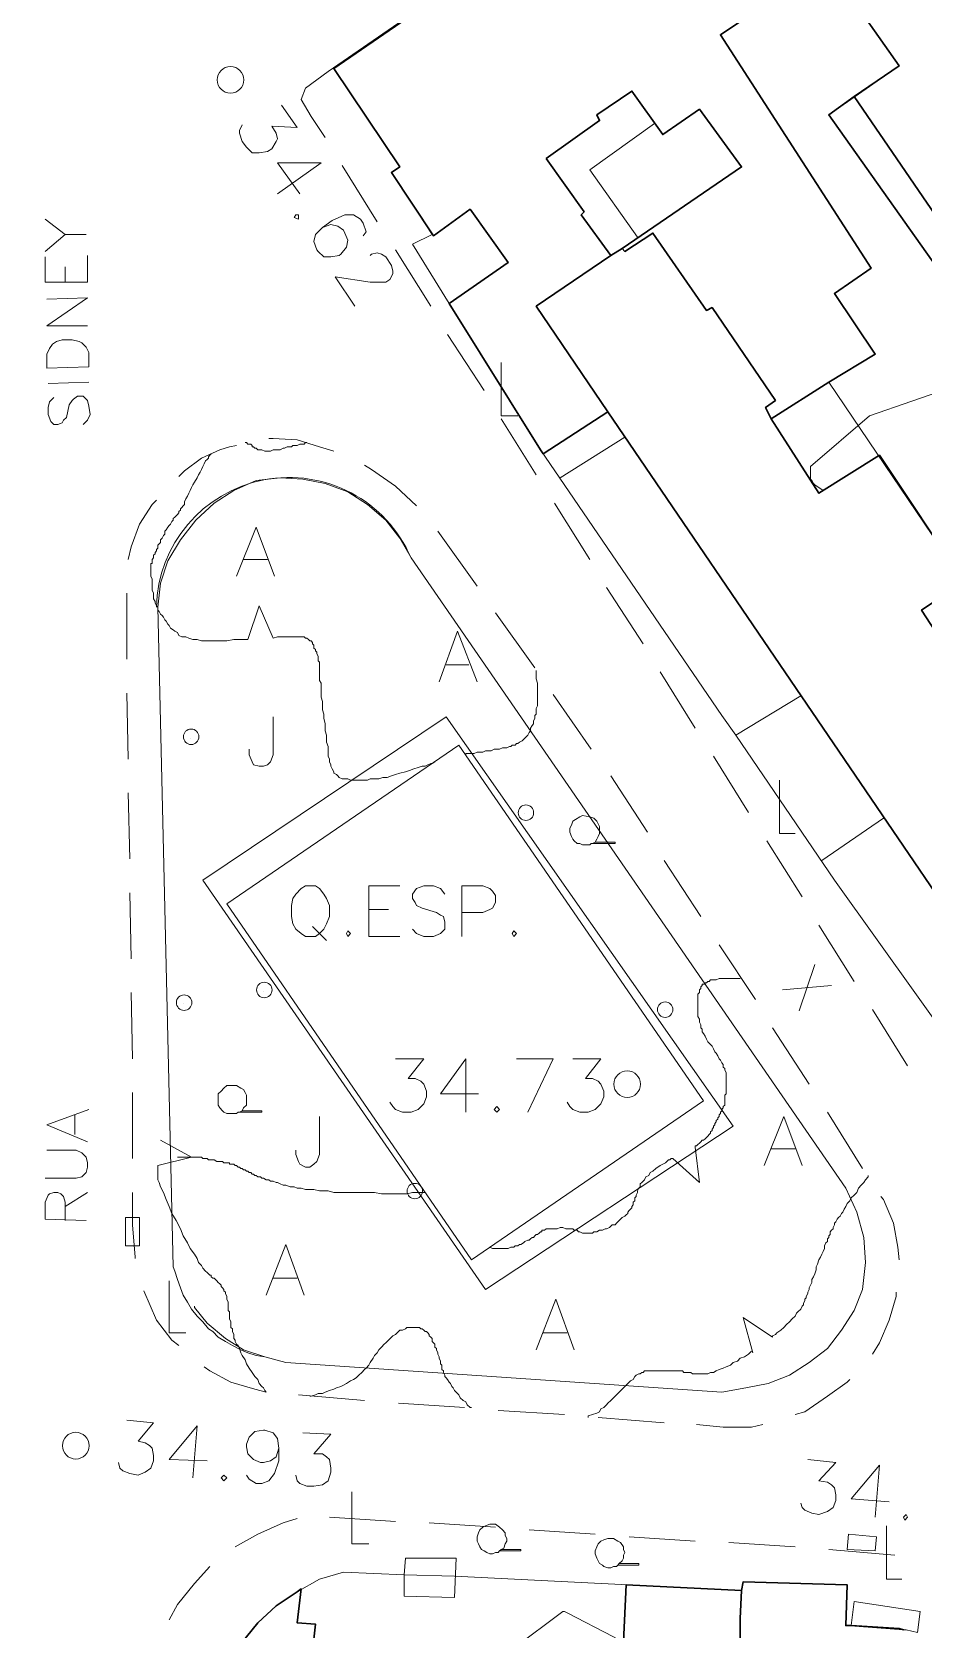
# Model space of a CAD drawing. Extents: x -2391 to 32076, y -11492 to 5852.
# Drawn here: x 4624 to 4677.6, y -976.7 to -880.6 of the extents above; entities that cross this region are included whole.
import ezdxf

# ---------------------------------------------------------------- set-up
doc = ezdxf.new("R2010")
doc.units = 0
doc.header["$LTSCALE"] = 7
for name, color, linetype in [('ALVE-CT', 3, 'CONTINUOUS'), ('PDF_A101 - EDIFICACAO', 7, 'CONTINUOUS'), ('PDF_A103 - PROJECAO_1', 7, 'CONTINUOUS'), ('PDF_A104 - PROJECAO_2', 7, 'CONTINUOUS'), ('PDF_A119 - TELHEIRO', 7, 'CONTINUOUS'), ('PDF_A120 - MARQUISE', 7, 'CONTINUOUS'), ('PDF_A124 - MURO', 7, 'CONTINUOUS'), ('PDF_A133 - CANTEIRO_JARDIM_ESTUFA', 7, 'CONTINUOUS'), ('PDF_A134 - QUADRA_ESPORTES', 7, 'CONTINUOUS'), ('PDF_C301 - MEIO_FIO_2D', 7, 'CONTINUOUS'), ('PDF_C305 - VIA_SEM_MEIO_FIO_2D', 7, 'CONTINUOUS'), ('PDF_C307 - TXT_NOME_LOGRADOURO', 7, 'CONTINUOUS'), ('PDF_C317 - BOCA_LOBO', 7, 'CONTINUOUS'), ('PDF_F601 - LIMITE_VEGETACAO', 7, 'CONTINUOUS'), ('PDF_F602 - ARVORE_ISOLADA', 7, 'CONTINUOUS'), ('PDF_F604 - TXT_AGRUPAMENTO_ARVORE', 7, 'CONTINUOUS'), ('PDF_I902 - LUMINARIA', 7, 'CONTINUOUS'), ('PDF_I903 - POSTE', 7, 'CONTINUOUS'), ('PDF_N1401 - CURVA_MESTRA', 7, 'CONTINUOUS'), ('PDF_N1403 - COTA_DE_APARELHO', 7, 'CONTINUOUS')]:
    doc.layers.add(name, color=color, linetype=linetype)

msp = doc.modelspace()

# ---------------------------------------------------------------- linework, layer by layer
at = {"layer": 'ALVE-CT'}
msp.add_circle((4550.796, -1271.53), 500, dxfattribs=at)
at = {"layer": 'PDF_A101 - EDIFICACAO', "lineweight": 30}
for points in [[(4696.502, -959.036), (4658.657, -903.412), (4654.763, -905.952), (4654.593, -905.698), (4649.09, -896.893), (4652.646, -894.438), (4650.36, -891.221), (4648.159, -892.829), (4645.619, -889.019), (4646.127, -888.681), (4642.148, -882.754), (4653.239, -875.134)], [(4683.04, -901.211), (4671.949, -885.548), (4673.473, -884.447), (4676.183, -882.585), (4673.219, -878.352)], [(4666.954, -879.706), (4665.43, -880.722), (4674.489, -894.776), (4672.288, -896.3), (4674.743, -899.941), (4671.949, -901.634), (4668.478, -903.835), (4671.357, -908.323), (4674.997, -906.037), (4680.077, -913.656)], [(4666.616, -977.662), (4666.616, -976.054), (4666.7, -974.36), (4666.785, -973.852), (4673.05, -974.022), (4672.965, -976.477), (4673.304, -976.477), (4676.183, -976.646), (4676.437, -976.731)], [(4636.56, -977.578), (4637.576, -976.308), (4638.677, -975.292), (4639.947, -974.445), (4640.201, -974.276), (4639.947, -976.308), (4641.047, -976.392), (4640.539, -981.133)], [(4659.419, -981.303), (4659.758, -974.022), (4666.7, -974.36), (4666.616, -976.054), (4666.616, -977.662)]]:
    msp.add_lwpolyline(points, dxfattribs=at)
msp.add_lwpolyline([(4654.932, -888.173), (4657.218, -891.39), (4657.049, -891.559), (4658.827, -894.014), (4659.504, -893.591), (4666.7, -888.681), (4664.16, -885.209), (4661.959, -886.733), (4660.097, -884.109), (4657.98, -885.548), (4658.149, -885.887)], close=True, dxfattribs=at)
at = {"layer": 'PDF_A103 - PROJECAO_1', "lineweight": 30}
for points in [[(4679.4, -893.083), (4673.473, -884.447), (4676.183, -882.585), (4673.219, -878.352)], [(4696.502, -959.036), (4658.657, -903.412), (4654.339, -897.062), (4658.827, -894.014), (4659.504, -893.591), (4659.673, -893.76), (4661.366, -892.66), (4664.584, -897.316), (4664.922, -897.147), (4668.732, -902.735), (4668.14, -903.158), (4668.478, -903.835), (4671.357, -908.323), (4674.997, -906.037), (4680.077, -913.656)]]:
    msp.add_lwpolyline(points, dxfattribs=at)
at = {"layer": 'PDF_A104 - PROJECAO_2', "lineweight": 30}
for points in [[(4679.4, -893.083), (4673.473, -884.447), (4676.183, -882.585), (4673.219, -878.352)], [(4696.502, -959.036), (4658.657, -903.412), (4654.339, -897.062), (4658.827, -894.014), (4659.504, -893.591), (4659.673, -893.76), (4661.366, -892.66), (4664.584, -897.316), (4664.922, -897.147), (4668.732, -902.735), (4668.14, -903.158), (4668.478, -903.835), (4671.357, -908.323), (4674.997, -906.037), (4680.077, -913.656), (4677.537, -915.35), (4679.4, -918.228)]]:
    msp.add_lwpolyline(points, dxfattribs=at)
at = {"layer": 'PDF_A119 - TELHEIRO', "lineweight": 9}
msp.add_lwpolyline([(4649.514, -972.413), (4649.429, -974.784), (4646.381, -974.699), (4646.381, -973.429), (4646.466, -972.413)], close=True, dxfattribs=at)
at = {"layer": 'PDF_A120 - MARQUISE', "lineweight": 9}
msp.add_lwpolyline([(4677.283, -976.9), (4676.606, -976.731), (4676.437, -976.731), (4676.183, -976.646), (4673.304, -976.477), (4673.473, -975.038), (4677.453, -975.63)], close=True, dxfattribs=at)
at = {"layer": 'PDF_A124 - MURO', "lineweight": 9}
for points in [[(4697.095, -937.786), (4696.163, -936.431), (4695.486, -936.854), (4688.967, -926.61), (4683.718, -918.736), (4687.189, -916.281), (4683.802, -911.371), (4680.077, -913.656), (4671.949, -901.634), (4674.743, -899.941), (4672.288, -896.3), (4674.489, -894.776), (4665.43, -880.722), (4666.954, -879.706), (4661.366, -870.647)], [(4666.362, -922.885), (4665.515, -921.7), (4654.593, -905.698), (4649.09, -896.893), (4646.889, -893.337), (4648.074, -892.744), (4645.619, -889.019), (4646.127, -888.681), (4642.148, -882.754), (4653.239, -875.134)], [(4683.04, -901.211), (4671.949, -885.548), (4676.183, -882.585), (4673.219, -878.352)], [(4661.451, -886.056), (4657.557, -888.85), (4660.435, -892.914)], [(4655.779, -907.391), (4659.673, -904.936)], [(4698.365, -930.42), (4696.587, -931.605), (4699.55, -936.092), (4697.095, -937.786), (4701.497, -944.728), (4698.449, -946.675), (4700.142, -949.215), (4699.804, -949.469), (4703.19, -954.634), (4707.085, -952.094), (4710.641, -957.258), (4706.662, -959.629), (4709.371, -963.269), (4694.809, -963.1), (4672.288, -931.605), (4666.362, -922.885), (4670.256, -920.514)], [(4671.526, -930.42), (4675.251, -927.88)], [(4672.965, -950.147), (4673.643, -951.586), (4674.066, -953.11), (4674.151, -954.634), (4673.981, -956.242), (4673.473, -957.512), (4672.711, -958.698), (4671.865, -959.798), (4670.764, -960.645), (4669.579, -961.407), (4668.309, -961.915), (4666.954, -962.169), (4665.515, -962.423), (4639.269, -960.645), (4637.999, -960.306), (4636.729, -959.883), (4635.629, -959.206), (4634.528, -958.274), (4633.766, -957.343), (4633.766, -957.258)], [(4634.867, -981.811), (4635.036, -981.387), (4635.375, -979.948), (4635.798, -978.848), (4636.56, -977.578), (4637.576, -976.308), (4638.677, -975.292), (4639.947, -974.445), (4641.301, -973.683), (4642.74, -973.26), (4646.381, -973.429), (4649.429, -973.514), (4666.7, -974.36), (4666.616, -976.054), (4666.446, -994.595)], [(4676.437, -976.731), (4672.965, -976.477)]]:
    msp.add_lwpolyline(points, dxfattribs=at)
msp.add_lwpolyline([(4634.274, -931.605), (4651.291, -956.242), (4666.192, -946.421), (4648.921, -921.784)], close=True, dxfattribs=at)
msp.add_arc((4639.463, -915.359), 7.985, 23.16692, 178.72152, dxfattribs=at)
at = {"layer": 'PDF_A133 - CANTEIRO_JARDIM_ESTUFA', "lineweight": 9}
msp.add_lwpolyline([(4632.496, -954.888), (4632.581, -955.142), (4632.75, -955.65), (4632.919, -956.158), (4633.089, -956.581), (4633.343, -957.004), (4633.597, -957.428), (4633.935, -957.851), (4634.274, -958.19), (4634.613, -958.613), (4634.867, -958.782), (4635.205, -959.121), (4635.629, -959.375), (4636.052, -959.629), (4636.56, -959.883), (4636.983, -960.052), (4637.491, -960.222), (4637.999, -960.306), (4639.269, -960.645), (4665.515, -962.423), (4666.954, -962.169), (4668.309, -961.915), (4669.579, -961.407), (4670.764, -960.645), (4671.865, -959.798), (4672.711, -958.698), (4673.473, -957.512), (4673.981, -956.242), (4674.151, -954.634), (4674.066, -953.11), (4673.643, -951.586), (4672.965, -950.147), (4646.804, -912.217), (4646.127, -911.032), (4645.28, -909.931), (4644.18, -909), (4642.994, -908.238), (4641.64, -907.73), (4640.285, -907.476), (4638.931, -907.391), (4637.491, -907.561), (4636.137, -908.153), (4634.951, -908.915), (4633.851, -909.931), (4632.919, -911.117), (4632.157, -912.386), (4631.734, -913.741), (4631.565, -915.18)], close=True, dxfattribs=at)
for points in [[(4638.507, -921.784), (4638.507, -924.07), (4638.338, -924.493), (4638.169, -924.663), (4637.915, -924.747), (4637.661, -924.747), (4637.322, -924.663), (4637.237, -924.493), (4637.068, -924.07), (4637.068, -923.731)], [(4641.301, -945.829), (4641.301, -948.115), (4641.132, -948.538), (4640.963, -948.707), (4640.709, -948.877), (4640.455, -948.877), (4640.116, -948.707), (4640.031, -948.538), (4639.862, -948.115), (4639.862, -947.861)]]:
    msp.add_lwpolyline(points, dxfattribs=at)
at = {"layer": 'PDF_A134 - QUADRA_ESPORTES', "lineweight": 9}
for points in [[(4635.713, -933.044), (4650.445, -954.464), (4664.414, -944.897), (4649.683, -923.477)], [(4640.455, -931.944), (4640.201, -932.113), (4639.862, -932.452), (4639.693, -932.706), (4639.608, -933.129), (4639.608, -933.806), (4639.693, -934.23), (4639.862, -934.568), (4640.201, -934.822), (4640.455, -934.992), (4641.047, -934.992), (4641.301, -934.822), (4641.555, -934.568), (4641.724, -934.23), (4641.894, -933.806), (4641.894, -933.129), (4641.724, -932.706), (4641.555, -932.452), (4641.301, -932.113), (4641.047, -931.944)], [(4642.994, -934.653), (4642.91, -934.822), (4642.994, -934.992), (4643.164, -934.822)], [(4652.985, -934.653), (4652.9, -934.822), (4652.985, -934.992), (4653.154, -934.822)]]:
    msp.add_lwpolyline(points, close=True, dxfattribs=at)
for points in [[(4646.127, -934.992), (4644.264, -934.992), (4644.264, -931.944), (4646.127, -931.944)], [(4648.836, -932.452), (4648.582, -932.113), (4648.159, -931.944), (4647.566, -931.944), (4647.143, -932.113), (4646.889, -932.452), (4646.889, -932.706), (4647.058, -932.96), (4647.143, -933.129), (4647.482, -933.298), (4648.328, -933.552), (4648.582, -933.722), (4648.752, -933.806), (4648.836, -934.145), (4648.836, -934.568), (4648.582, -934.822), (4648.159, -934.992), (4647.566, -934.992), (4647.143, -934.822), (4646.889, -934.568)], [(4649.852, -934.992), (4649.852, -931.944), (4651.122, -931.944), (4651.545, -932.113), (4651.715, -932.282), (4651.884, -932.536), (4651.884, -932.96), (4651.715, -933.298), (4651.545, -933.383), (4651.122, -933.552), (4649.852, -933.552)], [(4644.264, -933.383), (4645.45, -933.383)], [(4640.878, -934.399), (4641.724, -935.246)]]:
    msp.add_lwpolyline(points, dxfattribs=at)
at = {"layer": 'PDF_C301 - MEIO_FIO_2D', "lineweight": 9}
for points in [[(4640.201, -884.617), (4640.793, -885.633), (4641.64, -886.903)], [(4642.656, -888.596), (4644.772, -891.983)], [(4645.873, -893.676), (4647.99, -897.062)], [(4649.006, -898.756), (4651.207, -902.142)], [(4652.223, -903.835), (4654.339, -907.222)], [(4636.306, -905.444), (4635.883, -905.529), (4635.29, -905.698), (4634.189, -906.206), (4633.173, -906.968), (4632.835, -907.307)], [(4642.148, -905.783), (4641.301, -905.529), (4639.947, -905.105), (4638.507, -905.021), (4638.253, -905.021)], [(4647.143, -909.085), (4645.873, -907.899), (4644.434, -906.883), (4644.01, -906.629)], [(4631.48, -908.746), (4631.226, -909), (4630.464, -910.185), (4629.956, -911.54), (4629.787, -912.302)], [(4655.44, -908.915), (4657.557, -912.302)], [(4650.784, -913.91), (4648.413, -910.609)], [(4658.573, -913.995), (4660.774, -917.382)], [(4629.702, -914.334), (4629.702, -918.313)], [(4654.255, -918.821), (4651.884, -915.519)], [(4661.79, -919.075), (4663.906, -922.461)], [(4629.702, -920.345), (4629.787, -924.324)], [(4657.641, -923.731), (4655.355, -920.43)], [(4665.007, -924.155), (4667.124, -927.541)], [(4661.028, -928.727), (4658.827, -925.34)], [(4629.787, -926.356), (4629.872, -930.335)], [(4668.224, -929.235), (4670.341, -932.621)], [(4664.245, -933.806), (4662.044, -930.42)], [(4629.872, -932.367), (4629.956, -936.346)], [(4671.357, -934.314), (4673.473, -937.701)], [(4667.547, -938.802), (4665.346, -935.5)], [(4629.956, -938.378), (4630.041, -942.357)], [(4674.574, -939.394), (4676.691, -942.781)], [(4670.764, -943.881), (4668.563, -940.495)], [(4630.041, -944.389), (4630.041, -948.369)], [(4673.981, -948.961), (4671.865, -945.575)], [(4630.041, -950.401), (4630.041, -952.348), (4630.21, -954.295), (4630.21, -954.38)], [(4676.183, -954.464), (4676.098, -953.702), (4675.844, -952.263), (4675.251, -950.824), (4675.082, -950.655)], [(4630.718, -956.327), (4631.48, -958.105), (4632.411, -959.29), (4632.835, -959.629)], [(4674.574, -960.137), (4674.997, -959.46), (4675.59, -958.105), (4676.013, -956.666), (4676.013, -956.412)], [(4634.359, -960.899), (4634.697, -961.153), (4635.967, -961.83), (4637.407, -962.253), (4638.084, -962.423)], [(4669.918, -963.777), (4670.51, -963.608), (4671.865, -962.677), (4673.05, -961.83), (4673.219, -961.661)], [(4640.031, -962.592), (4644.01, -962.931)], [(4646.042, -963.1), (4650.022, -963.354)], [(4652.053, -963.523), (4656.033, -963.777)], [(4658.065, -963.947), (4662.044, -964.285)], [(4663.991, -964.37), (4665.6, -964.539), (4667.293, -964.539), (4667.97, -964.37)], [(4641.894, -969.958), (4645.873, -970.212)], [(4636.221, -971.736), (4637.576, -970.974), (4639.1, -970.296), (4639.947, -970.043)], [(4647.905, -970.296), (4651.884, -970.55)], [(4653.916, -970.72), (4657.895, -970.974)], [(4659.927, -971.143), (4663.906, -971.397)], [(4665.938, -971.482), (4669.918, -971.736)], [(4671.949, -971.905), (4675.929, -972.244)], [(4632.242, -976.138), (4632.75, -975.207), (4633.766, -973.937), (4634.697, -972.921)]]:
    msp.add_lwpolyline(points, dxfattribs=at)
at = {"layer": 'PDF_C305 - VIA_SEM_MEIO_FIO_2D', "lineweight": 9}
msp.add_lwpolyline([(4640.201, -884.617), (4640.455, -883.939), (4641.809, -882.924), (4647.228, -879.198)], dxfattribs=at)
at = {"layer": 'PDF_C307 - TXT_NOME_LOGRADOURO', "lineweight": 9}
for points in [[(4624.792, -891.813), (4625.977, -892.744)], [(4624.792, -893.76), (4625.977, -892.744), (4627.247, -892.744)], [(4627.332, -894.014), (4627.332, -895.623), (4624.792, -895.623), (4624.792, -894.099)], [(4625.977, -895.623), (4625.977, -894.692)], [(4627.332, -898.248), (4624.876, -898.248), (4627.332, -896.554), (4624.876, -896.639)], [(4624.961, -901.719), (4627.416, -901.634)], [(4625.3, -902.565), (4625.046, -902.819), (4624.961, -903.158), (4624.961, -903.581), (4625.13, -904.005), (4625.3, -904.174), (4625.554, -904.174), (4625.808, -904.089), (4625.892, -903.92), (4626.062, -903.751), (4626.231, -902.989), (4626.4, -902.735), (4626.485, -902.65), (4626.739, -902.481), (4627.078, -902.481), (4627.332, -902.735), (4627.416, -903.073), (4627.501, -903.581), (4627.332, -903.92), (4627.078, -904.174)], [(4671.103, -936.685), (4670.172, -939.479)], [(4672.119, -937.955), (4669.156, -938.209)], [(4627.332, -947.353), (4624.876, -946.337), (4627.416, -945.405)], [(4626.57, -946.929), (4626.57, -945.744)], [(4624.792, -949.554), (4626.654, -949.554), (4626.993, -949.469), (4627.247, -949.215), (4627.332, -948.877), (4627.332, -948.623), (4627.247, -948.284), (4626.993, -948.03), (4626.654, -947.861), (4624.876, -947.861)], [(4627.247, -952.094), (4624.792, -952.009), (4624.792, -950.993), (4624.961, -950.57), (4625.046, -950.485), (4625.3, -950.401), (4625.554, -950.401), (4625.723, -950.485), (4625.892, -950.655), (4625.977, -950.993), (4625.977, -952.094)], [(4625.977, -951.247), (4627.332, -950.401)]]:
    msp.add_lwpolyline(points, dxfattribs=at)
msp.add_lwpolyline([(4627.416, -900.703), (4624.876, -900.788), (4624.876, -899.941), (4625.046, -899.602), (4625.215, -899.348), (4625.469, -899.179), (4625.808, -899.094), (4626.4, -899.094), (4626.824, -899.179), (4626.993, -899.264), (4627.247, -899.518), (4627.416, -899.856)], close=True, dxfattribs=at)
at = {"layer": 'PDF_C317 - BOCA_LOBO', "lineweight": 9}
for points in [[(4630.464, -953.618), (4630.464, -951.924), (4629.618, -951.924), (4629.618, -953.618)], [(4673.05, -971.905), (4674.743, -971.99), (4674.828, -971.143), (4673.135, -970.974)]]:
    msp.add_lwpolyline(points, close=True, dxfattribs=at)
at = {"layer": 'PDF_F601 - LIMITE_VEGETACAO', "lineweight": 9}
for points in [[(4636.814, -905.275), (4636.899, -905.275), (4636.983, -905.359), (4637.068, -905.359), (4637.153, -905.359), (4637.237, -905.444), (4637.237, -905.529), (4637.322, -905.529), (4637.407, -905.613), (4637.491, -905.613), (4637.576, -905.698), (4637.661, -905.698), (4637.745, -905.698), (4637.83, -905.698), (4637.999, -905.783), (4638.084, -905.783), (4638.253, -905.783), (4638.338, -905.783), (4638.507, -905.698), (4638.677, -905.698), (4638.846, -905.698), (4638.931, -905.698), (4639.1, -905.613), (4639.185, -905.613), (4639.354, -905.529), (4639.523, -905.529), (4639.608, -905.529), (4639.693, -905.444), (4639.862, -905.444), (4639.947, -905.444), (4640.116, -905.359), (4640.201, -905.359), (4640.37, -905.359), (4640.455, -905.275), (4640.539, -905.275)], [(4634.782, -905.952), (4634.697, -906.037), (4634.613, -906.121), (4634.613, -906.206), (4634.528, -906.291), (4634.443, -906.375), (4634.359, -906.545), (4634.274, -906.714), (4634.189, -906.883), (4634.105, -907.053), (4634.02, -907.222), (4633.935, -907.391), (4633.766, -907.645), (4633.681, -907.815), (4633.597, -907.984), (4633.512, -908.153), (4633.427, -908.323), (4633.343, -908.492), (4633.258, -908.661), (4633.173, -908.831), (4633.173, -909), (4633.089, -909.085), (4633.004, -909.169), (4632.919, -909.254), (4632.919, -909.339), (4632.835, -909.423), (4632.835, -909.508), (4632.75, -909.593), (4632.665, -909.677), (4632.581, -909.762), (4632.496, -909.847), (4632.496, -909.931), (4632.411, -910.016), (4632.327, -910.185), (4632.242, -910.27), (4632.157, -910.355), (4632.073, -910.524), (4631.988, -910.609), (4631.988, -910.778), (4631.903, -910.863), (4631.819, -911.032), (4631.734, -911.117), (4631.734, -911.286), (4631.65, -911.371), (4631.565, -911.455), (4631.565, -911.625), (4631.48, -911.709), (4631.48, -911.794), (4631.396, -911.879), (4631.396, -911.963), (4631.311, -912.048), (4631.311, -912.132), (4631.311, -912.217), (4631.226, -912.302), (4631.226, -912.386), (4631.226, -912.471), (4631.226, -912.556), (4631.142, -912.556), (4631.142, -912.64), (4631.142, -912.725), (4631.142, -912.894), (4631.142, -912.979), (4631.142, -913.064), (4631.142, -913.233), (4631.142, -913.318), (4631.226, -913.487), (4631.226, -913.572), (4631.226, -913.741), (4631.226, -913.91), (4631.226, -913.995), (4631.226, -914.164), (4631.311, -914.334), (4631.311, -914.418), (4631.311, -914.588), (4631.311, -914.672), (4631.396, -914.842), (4631.396, -914.926), (4631.48, -915.096), (4631.565, -915.18), (4631.565, -915.35), (4631.65, -915.434), (4631.734, -915.604), (4631.819, -915.688), (4631.903, -915.773), (4631.988, -915.942), (4632.073, -916.027), (4632.157, -916.196), (4632.242, -916.281), (4632.327, -916.45), (4632.496, -916.535), (4632.581, -916.62), (4632.75, -916.704), (4632.835, -916.874), (4633.004, -916.958), (4633.258, -916.958), (4633.427, -917.043), (4633.681, -917.128), (4633.935, -917.128), (4634.189, -917.212), (4634.528, -917.212), (4634.867, -917.212), (4635.29, -917.212), (4635.713, -917.212), (4636.137, -917.128), (4636.56, -917.128), (4636.983, -917.128), (4637.661, -915.096), (4638.507, -917.043), (4638.761, -916.958), (4639.1, -916.958), (4639.354, -916.958), (4639.608, -916.958), (4639.862, -916.958), (4640.031, -916.958), (4640.201, -916.958), (4640.37, -916.958), (4640.455, -917.043), (4640.539, -917.043), (4640.624, -917.128), (4640.709, -917.212), (4640.793, -917.212), (4640.878, -917.297), (4640.878, -917.382), (4640.963, -917.466), (4640.963, -917.636), (4641.047, -917.72), (4641.047, -917.805), (4641.132, -917.89), (4641.132, -917.974), (4641.217, -918.144), (4641.217, -918.228), (4641.217, -918.313), (4641.217, -918.398), (4641.301, -918.482), (4641.301, -918.567), (4641.301, -918.652), (4641.301, -918.736), (4641.301, -918.821), (4641.301, -918.906), (4641.301, -918.99), (4641.301, -919.16), (4641.301, -919.244), (4641.301, -919.414), (4641.301, -919.583), (4641.386, -919.752), (4641.386, -919.922), (4641.386, -920.176), (4641.386, -920.345), (4641.386, -920.599), (4641.47, -920.853), (4641.47, -921.107), (4641.47, -921.361), (4641.555, -921.615), (4641.555, -921.869), (4641.64, -922.207), (4641.64, -922.461), (4641.64, -922.631), (4641.724, -922.885), (4641.724, -923.139), (4641.724, -923.308), (4641.809, -923.562), (4641.809, -923.731), (4641.809, -923.901), (4641.809, -924.155), (4641.894, -924.324), (4641.894, -924.493), (4641.978, -924.663), (4641.978, -924.747), (4642.063, -924.917), (4642.148, -925.086), (4642.148, -925.171), (4642.317, -925.255), (4642.402, -925.34), (4642.486, -925.425), (4642.656, -925.509), (4642.825, -925.509), (4642.994, -925.509), (4643.164, -925.594), (4643.333, -925.594), (4643.587, -925.594), (4643.756, -925.594), (4643.926, -925.594), (4644.18, -925.594), (4644.349, -925.509), (4644.603, -925.509), (4644.857, -925.509), (4645.111, -925.425), (4645.365, -925.425), (4645.619, -925.34), (4645.873, -925.255), (4646.127, -925.171), (4646.466, -925.086), (4646.72, -925.001), (4646.974, -924.917), (4647.228, -924.832), (4647.482, -924.747), (4647.651, -924.747), (4647.82, -924.663), (4647.99, -924.578), (4648.074, -924.578), (4648.244, -924.493)], [(4654.339, -918.99), (4654.339, -919.244), (4654.339, -919.498), (4654.424, -919.752), (4654.424, -919.922), (4654.424, -920.091), (4654.424, -920.26), (4654.424, -920.345), (4654.424, -920.514), (4654.424, -920.599), (4654.424, -920.684), (4654.424, -920.768), (4654.424, -920.853), (4654.424, -920.938), (4654.424, -921.022), (4654.424, -921.107), (4654.339, -921.276), (4654.339, -921.361), (4654.339, -921.446), (4654.339, -921.615), (4654.255, -921.7), (4654.255, -921.869), (4654.17, -922.038), (4654.17, -922.207), (4654.085, -922.292), (4654.001, -922.461), (4654.001, -922.631), (4653.916, -922.715), (4653.831, -922.885), (4653.747, -922.969), (4653.662, -923.054), (4653.577, -923.139), (4653.493, -923.223), (4653.323, -923.308), (4653.239, -923.393), (4653.154, -923.393), (4653.069, -923.477), (4652.9, -923.477), (4652.815, -923.562), (4652.731, -923.562), (4652.561, -923.647), (4652.392, -923.647), (4652.307, -923.647), (4652.138, -923.731), (4651.969, -923.731), (4651.799, -923.731), (4651.63, -923.816), (4651.461, -923.816), (4651.291, -923.816), (4651.122, -923.901), (4650.953, -923.901), (4650.784, -923.901), (4650.614, -923.985), (4650.53, -923.985), (4650.36, -923.985), (4650.276, -923.985), (4650.191, -923.985), (4650.106, -923.985), (4650.106, -924.07)], [(4666.616, -937.532), (4666.531, -937.532), (4666.362, -937.532), (4666.192, -937.532), (4666.108, -937.532), (4665.938, -937.532), (4665.769, -937.532), (4665.6, -937.532), (4665.515, -937.532), (4665.346, -937.532), (4665.176, -937.616), (4665.092, -937.616), (4665.007, -937.616), (4664.838, -937.616), (4664.753, -937.701), (4664.668, -937.701), (4664.584, -937.786), (4664.499, -937.786), (4664.499, -937.87), (4664.414, -937.87), (4664.33, -937.87), (4664.33, -937.955), (4664.245, -938.04), (4664.245, -938.124), (4664.16, -938.209), (4664.16, -938.294), (4664.16, -938.378), (4664.076, -938.463), (4664.076, -938.548), (4664.076, -938.632), (4664.076, -938.717), (4664.076, -938.886), (4664.076, -938.971), (4664.076, -939.056), (4664.076, -939.14), (4664.076, -939.31), (4664.076, -939.394), (4664.076, -939.479), (4664.076, -939.564), (4664.076, -939.733), (4664.076, -939.818), (4664.16, -939.987), (4664.16, -940.072), (4664.16, -940.156), (4664.245, -940.326), (4664.245, -940.495), (4664.33, -940.58), (4664.33, -940.749), (4664.414, -940.834), (4664.499, -941.003), (4664.584, -941.172), (4664.668, -941.341), (4664.753, -941.426), (4664.922, -941.595), (4665.007, -941.765), (4665.092, -941.934), (4665.176, -942.019), (4665.261, -942.188), (4665.346, -942.357), (4665.43, -942.442), (4665.515, -942.611), (4665.6, -942.696), (4665.6, -942.865), (4665.684, -942.95), (4665.684, -943.035), (4665.769, -943.204), (4665.769, -943.289), (4665.769, -943.373), (4665.769, -943.458), (4665.769, -943.543), (4665.769, -943.627), (4665.769, -943.712), (4665.769, -943.881), (4665.769, -943.966), (4665.769, -944.051), (4665.769, -944.22), (4665.769, -944.305), (4665.769, -944.474), (4665.684, -944.559), (4665.684, -944.728), (4665.684, -944.813), (4665.684, -944.897), (4665.684, -944.982), (4665.684, -945.067), (4665.684, -945.151), (4665.6, -945.236), (4665.6, -945.321), (4665.515, -945.405), (4665.515, -945.49), (4665.43, -945.575), (4665.43, -945.659), (4665.346, -945.744), (4665.346, -945.829), (4665.261, -945.913), (4665.261, -945.998), (4665.176, -946.083), (4665.176, -946.167), (4665.092, -946.252), (4665.092, -946.337), (4665.007, -946.421), (4665.007, -946.506), (4664.922, -946.591), (4664.922, -946.675), (4664.838, -946.76), (4664.838, -946.845), (4664.753, -946.929), (4664.668, -947.014), (4664.584, -947.099), (4664.499, -947.183), (4664.414, -947.268), (4664.33, -947.268), (4664.245, -947.353), (4664.16, -947.437), (4664.076, -947.522), (4663.991, -947.607), (4663.906, -947.607), (4663.906, -947.691), (4664.16, -949.808), (4662.552, -948.369), (4662.467, -948.369), (4662.382, -948.453), (4662.298, -948.453), (4662.128, -948.623), (4661.959, -948.707), (4661.79, -948.792), (4661.536, -948.961), (4661.366, -949.131), (4661.197, -949.215), (4661.112, -949.385), (4660.943, -949.469), (4660.858, -949.639), (4660.689, -949.808), (4660.605, -949.893), (4660.605, -950.062), (4660.52, -950.147), (4660.435, -950.316), (4660.435, -950.401), (4660.351, -950.57), (4660.351, -950.655), (4660.266, -950.739), (4660.266, -950.908), (4660.181, -950.993), (4660.181, -951.162), (4660.097, -951.247), (4660.097, -951.332), (4660.012, -951.416), (4659.927, -951.501), (4659.843, -951.586), (4659.843, -951.67), (4659.758, -951.755), (4659.673, -951.84), (4659.504, -951.924), (4659.419, -952.009), (4659.335, -952.094), (4659.25, -952.178), (4659.165, -952.263), (4659.081, -952.348), (4658.911, -952.348), (4658.827, -952.432), (4658.742, -952.517), (4658.573, -952.602), (4658.488, -952.602), (4658.319, -952.686), (4658.149, -952.686), (4657.98, -952.771), (4657.811, -952.771), (4657.726, -952.856), (4657.557, -952.856), (4657.387, -952.856), (4657.218, -952.856), (4657.133, -952.856), (4656.964, -952.771), (4656.879, -952.771), (4656.795, -952.686), (4656.625, -952.686), (4656.541, -952.602), (4656.371, -952.602), (4656.287, -952.602), (4656.117, -952.602), (4655.948, -952.517), (4655.779, -952.517), (4655.609, -952.602), (4655.44, -952.602), (4655.271, -952.602), (4655.186, -952.602), (4655.101, -952.602), (4654.932, -952.602), (4654.847, -952.686), (4654.763, -952.686), (4654.678, -952.686), (4654.678, -952.771), (4654.593, -952.771), (4654.509, -952.856), (4654.424, -952.94), (4654.339, -952.94), (4654.255, -953.025), (4654.17, -953.11), (4654.085, -953.11), (4654.001, -953.194), (4653.916, -953.279), (4653.831, -953.279), (4653.662, -953.364), (4653.577, -953.448), (4653.408, -953.533), (4653.323, -953.533), (4653.239, -953.618), (4653.069, -953.618), (4652.985, -953.702), (4652.815, -953.702), (4652.646, -953.787), (4652.561, -953.787), (4652.392, -953.787), (4652.223, -953.787), (4652.053, -953.787), (4651.884, -953.787), (4651.715, -953.787), (4651.545, -953.702)], [(4638.084, -962.423), (4637.999, -962.338), (4637.915, -962.169), (4637.83, -962.084), (4637.661, -961.915), (4637.576, -961.661), (4637.407, -961.491), (4637.237, -961.237), (4637.068, -960.983), (4636.899, -960.729), (4636.814, -960.476), (4636.645, -960.222), (4636.56, -960.052), (4636.475, -959.798), (4636.391, -959.629), (4636.306, -959.544), (4636.221, -959.375), (4636.221, -959.29), (4636.137, -959.206), (4636.137, -959.121), (4636.137, -959.036), (4636.137, -958.952), (4636.052, -958.782), (4636.052, -958.698), (4636.052, -958.613), (4635.967, -958.528), (4635.967, -958.444), (4635.967, -958.359), (4635.967, -958.274), (4635.967, -958.19), (4635.883, -958.02), (4635.883, -957.936), (4635.883, -957.851), (4635.883, -957.766), (4635.883, -957.597), (4635.798, -957.512), (4635.798, -957.343), (4635.798, -957.258), (4635.798, -957.089), (4635.798, -957.004), (4635.713, -956.835), (4635.713, -956.75), (4635.713, -956.666), (4635.629, -956.496), (4635.629, -956.412), (4635.544, -956.327), (4635.544, -956.242), (4635.459, -956.158), (4635.375, -956.073), (4635.375, -955.988), (4635.29, -955.904), (4635.205, -955.819), (4635.121, -955.734), (4635.036, -955.65), (4634.951, -955.565), (4634.867, -955.565), (4634.782, -955.48), (4634.782, -955.396), (4634.697, -955.396), (4634.613, -955.311), (4634.528, -955.226), (4634.443, -955.142), (4634.274, -954.972), (4634.189, -954.803), (4634.02, -954.634), (4633.935, -954.38), (4633.766, -954.126), (4633.512, -953.787), (4633.343, -953.448), (4633.089, -953.025), (4632.919, -952.602), (4632.665, -952.094), (4632.411, -951.67), (4632.242, -951.247), (4632.073, -950.824), (4631.903, -950.401), (4631.734, -950.062), (4631.65, -949.808), (4631.565, -949.639), (4631.565, -949.385), (4631.565, -949.3), (4631.565, -949.131), (4631.565, -949.046), (4631.565, -948.961), (4631.565, -948.877), (4631.565, -948.792), (4633.597, -948.284), (4631.734, -947.268)], [(4647.651, -950.401), (4647.566, -950.401), (4647.312, -950.401), (4647.143, -950.401), (4646.889, -950.401), (4646.55, -950.485), (4646.212, -950.485), (4645.873, -950.485), (4645.45, -950.485), (4645.026, -950.485), (4644.603, -950.401), (4644.264, -950.401), (4643.841, -950.401), (4643.418, -950.401), (4643.079, -950.401), (4642.74, -950.401), (4642.402, -950.401), (4642.148, -950.401), (4641.809, -950.316), (4641.555, -950.316), (4641.301, -950.316), (4640.963, -950.231), (4640.709, -950.231), (4640.455, -950.231), (4640.201, -950.147), (4639.947, -950.147), (4639.777, -950.062), (4639.523, -950.062), (4639.269, -949.977), (4639.1, -949.977), (4638.931, -949.893), (4638.761, -949.808), (4638.677, -949.808), (4638.507, -949.723), (4638.338, -949.723), (4638.253, -949.639), (4638.169, -949.639), (4638.084, -949.639), (4637.915, -949.554), (4637.83, -949.554), (4637.745, -949.469), (4637.661, -949.469), (4637.576, -949.469), (4637.491, -949.385), (4637.407, -949.385), (4637.322, -949.3), (4637.237, -949.3), (4637.153, -949.215), (4637.068, -949.215), (4636.983, -949.131), (4636.899, -949.131), (4636.814, -949.046), (4636.729, -949.046), (4636.645, -948.961), (4636.56, -948.961), (4636.475, -948.877), (4636.391, -948.877), (4636.306, -948.792), (4636.221, -948.792), (4636.137, -948.707), (4636.052, -948.707), (4635.967, -948.707), (4635.883, -948.707), (4635.883, -948.623), (4635.798, -948.623), (4635.713, -948.623), (4635.629, -948.623), (4635.544, -948.623), (4635.459, -948.538), (4635.29, -948.538), (4635.205, -948.538), (4635.121, -948.538), (4634.951, -948.453), (4634.867, -948.453), (4634.697, -948.453), (4634.613, -948.453), (4634.528, -948.369), (4634.443, -948.369), (4634.359, -948.369), (4634.274, -948.369), (4634.189, -948.284), (4634.02, -948.284), (4633.935, -948.284), (4633.851, -948.284), (4633.681, -948.284), (4633.597, -948.284), (4633.427, -948.284), (4633.258, -948.284), (4633.173, -948.284), (4633.004, -948.284), (4632.835, -948.284), (4632.75, -948.284)], [(4674.32, -949.385), (4674.32, -949.469), (4674.151, -949.639), (4674.066, -949.808), (4673.897, -949.977), (4673.727, -950.147), (4673.643, -950.401), (4673.473, -950.57), (4673.304, -950.739), (4673.219, -950.908), (4673.05, -951.078), (4672.965, -951.247), (4672.881, -951.416), (4672.796, -951.586), (4672.711, -951.67), (4672.627, -951.84), (4672.542, -951.924), (4672.457, -952.009), (4672.373, -952.178), (4672.288, -952.263), (4672.288, -952.348), (4672.203, -952.517), (4672.203, -952.602), (4672.119, -952.686), (4672.034, -952.771), (4672.034, -952.856), (4672.034, -952.94), (4671.949, -953.025), (4671.949, -953.11), (4671.865, -953.194), (4671.865, -953.279), (4671.865, -953.364), (4671.78, -953.448), (4671.695, -953.618), (4671.695, -953.787), (4671.611, -953.956), (4671.526, -954.126), (4671.441, -954.295), (4671.357, -954.464), (4671.272, -954.718), (4671.187, -954.888), (4671.187, -955.057), (4671.103, -955.311), (4671.018, -955.48), (4670.933, -955.65), (4670.933, -955.819), (4670.849, -955.988), (4670.764, -956.158), (4670.764, -956.242), (4670.679, -956.412), (4670.679, -956.496), (4670.595, -956.666), (4670.595, -956.75), (4670.51, -956.835), (4670.51, -956.92), (4670.426, -957.089), (4670.426, -957.174), (4670.341, -957.258), (4670.256, -957.428), (4670.087, -957.597), (4670.002, -957.682), (4669.918, -957.851), (4669.748, -958.02), (4669.579, -958.19), (4669.41, -958.359), (4669.24, -958.528), (4669.071, -958.698), (4668.817, -958.867), (4668.732, -958.952), (4668.563, -959.036), (4668.563, -959.121), (4666.785, -957.936), (4667.378, -960.052)], [(4650.445, -963.354), (4650.36, -963.354), (4650.191, -963.185), (4650.106, -963.015), (4649.937, -962.931), (4649.768, -962.761), (4649.683, -962.592), (4649.514, -962.423), (4649.429, -962.338), (4649.344, -962.169), (4649.26, -962.084), (4649.175, -961.915), (4649.09, -961.83), (4649.006, -961.661), (4648.921, -961.576), (4648.836, -961.491), (4648.836, -961.407), (4648.752, -961.237), (4648.752, -961.153), (4648.667, -961.068), (4648.667, -960.983), (4648.667, -960.814), (4648.582, -960.729), (4648.582, -960.645), (4648.582, -960.56), (4648.498, -960.391), (4648.498, -960.306), (4648.413, -960.137), (4648.413, -960.052), (4648.328, -959.883), (4648.328, -959.798), (4648.244, -959.714), (4648.244, -959.544), (4648.159, -959.46), (4648.074, -959.375), (4648.074, -959.206), (4647.99, -959.121), (4647.905, -959.036), (4647.905, -958.952), (4647.82, -958.867), (4647.736, -958.782), (4647.651, -958.782), (4647.566, -958.698), (4647.482, -958.613), (4647.397, -958.613), (4647.312, -958.528), (4647.228, -958.528), (4647.058, -958.528), (4646.974, -958.528), (4646.889, -958.528), (4646.72, -958.528), (4646.55, -958.528), (4646.466, -958.613), (4646.296, -958.698), (4646.127, -958.698), (4646.042, -958.782), (4645.873, -958.952), (4645.704, -959.036), (4645.619, -959.121), (4645.45, -959.29), (4645.28, -959.46), (4645.196, -959.544), (4645.026, -959.714), (4644.857, -959.883), (4644.772, -960.052), (4644.603, -960.222), (4644.518, -960.391), (4644.349, -960.645), (4644.264, -960.814), (4644.095, -960.983), (4644.01, -961.068), (4643.841, -961.237), (4643.672, -961.407), (4643.502, -961.576), (4643.333, -961.661), (4643.164, -961.745), (4642.91, -961.915), (4642.74, -961.999), (4642.571, -962.084), (4642.317, -962.169), (4642.148, -962.253), (4641.894, -962.338), (4641.64, -962.423), (4641.47, -962.507), (4641.217, -962.507), (4641.047, -962.592), (4640.793, -962.677), (4640.709, -962.677)], [(4657.472, -963.947), (4657.472, -963.862), (4657.726, -963.777), (4657.98, -963.693), (4658.149, -963.608), (4658.234, -963.439), (4658.403, -963.354), (4658.573, -963.185), (4658.657, -963.1), (4658.827, -962.931), (4658.996, -962.761), (4659.165, -962.592), (4659.335, -962.423), (4659.504, -962.253), (4659.673, -962.084), (4659.843, -961.915), (4660.012, -961.745), (4660.181, -961.661), (4660.266, -961.491), (4660.351, -961.407), (4660.52, -961.322), (4660.605, -961.322), (4660.689, -961.237), (4660.774, -961.237), (4660.858, -961.153), (4661.028, -961.153), (4661.112, -961.153), (4661.282, -961.153), (4661.366, -961.153), (4661.536, -961.153), (4661.705, -961.153), (4661.874, -961.153), (4662.044, -961.153), (4662.213, -961.153), (4662.382, -961.153), (4662.552, -961.153), (4662.721, -961.153), (4662.806, -961.153), (4662.975, -961.153), (4663.144, -961.153), (4663.229, -961.237), (4663.398, -961.237), (4663.483, -961.237), (4663.652, -961.237), (4663.737, -961.322), (4663.822, -961.322), (4663.906, -961.322), (4663.991, -961.322), (4664.16, -961.322), (4664.245, -961.322), (4664.414, -961.322), (4664.499, -961.322), (4664.668, -961.322), (4664.838, -961.237), (4665.007, -961.237), (4665.176, -961.153), (4665.346, -961.068), (4665.6, -960.983), (4665.769, -960.899), (4666.023, -960.814), (4666.192, -960.645), (4666.446, -960.56), (4666.616, -960.391), (4666.87, -960.306), (4667.124, -960.137), (4667.293, -959.968)]]:
    msp.add_lwpolyline(points, dxfattribs=at)
at = {"layer": 'PDF_F602 - ARVORE_ISOLADA', "lineweight": 9}
for points in [[(4657.895, -929.319), (4657.726, -929.404), (4657.641, -929.404), (4657.557, -929.489), (4657.303, -929.489), (4657.133, -929.489), (4656.964, -929.404), (4656.795, -929.404), (4656.625, -929.235), (4656.541, -929.15), (4656.456, -928.981), (4656.371, -928.727), (4656.371, -928.473), (4656.456, -928.303), (4656.541, -928.049), (4656.71, -927.965), (4656.964, -927.795), (4657.133, -927.711), (4657.557, -927.795), (4657.811, -927.88), (4657.98, -928.049), (4658.065, -928.219), (4658.149, -928.388), (4658.149, -928.557), (4658.149, -928.811), (4658.065, -928.981), (4657.98, -929.15), (4657.895, -929.319), (4657.726, -929.404), (4659.081, -929.404), (4659.081, -929.319)], [(4636.645, -945.49), (4636.475, -945.575), (4636.391, -945.575), (4636.306, -945.659), (4636.137, -945.659), (4635.967, -945.659), (4635.713, -945.659), (4635.544, -945.575), (4635.459, -945.49), (4635.29, -945.321), (4635.205, -945.151), (4635.205, -944.897), (4635.205, -944.728), (4635.205, -944.474), (4635.375, -944.305), (4635.544, -944.135), (4635.713, -943.966), (4635.967, -943.966), (4636.306, -943.966), (4636.56, -944.135), (4636.729, -944.22), (4636.814, -944.389), (4636.899, -944.559), (4636.899, -944.813), (4636.899, -944.982), (4636.899, -945.151), (4636.729, -945.321), (4636.645, -945.49), (4636.475, -945.575), (4637.83, -945.575), (4637.83, -945.49)], [(4652.223, -971.905), (4652.138, -971.99), (4652.053, -972.074), (4651.884, -972.074), (4651.715, -972.159), (4651.545, -972.159), (4651.376, -972.074), (4651.207, -971.99), (4651.038, -971.905), (4650.953, -971.736), (4650.868, -971.566), (4650.784, -971.397), (4650.784, -971.143), (4650.868, -970.889), (4650.953, -970.72), (4651.122, -970.55), (4651.291, -970.466), (4651.545, -970.381), (4651.884, -970.381), (4652.138, -970.55), (4652.307, -970.72), (4652.477, -970.889), (4652.477, -971.058), (4652.561, -971.228), (4652.561, -971.397), (4652.477, -971.566), (4652.392, -971.82), (4652.223, -971.905), (4652.138, -971.99), (4653.408, -971.99), (4653.408, -971.905)], [(4659.335, -972.752), (4659.25, -972.836), (4659.165, -972.921), (4658.996, -972.921), (4658.827, -973.006), (4658.657, -973.006), (4658.403, -972.921), (4658.319, -972.836), (4658.149, -972.752), (4658.065, -972.582), (4657.98, -972.413), (4657.895, -972.159), (4657.895, -971.99), (4657.98, -971.736), (4658.065, -971.566), (4658.234, -971.397), (4658.403, -971.312), (4658.657, -971.228), (4658.996, -971.228), (4659.25, -971.397), (4659.419, -971.482), (4659.589, -971.736), (4659.589, -971.905), (4659.673, -972.074), (4659.589, -972.244), (4659.589, -972.413), (4659.504, -972.582), (4659.335, -972.752), (4659.25, -972.836), (4660.52, -972.836), (4660.52, -972.752)]]:
    msp.add_lwpolyline(points, close=True, dxfattribs=at)
at = {"layer": 'PDF_F604 - TXT_AGRUPAMENTO_ARVORE', "lineweight": 9}
for points in [[(4636.306, -913.318), (4637.491, -910.355), (4638.592, -913.318)], [(4636.729, -912.302), (4638.169, -912.302)], [(4648.498, -919.668), (4649.598, -916.62), (4650.784, -919.668)], [(4648.921, -918.652), (4650.276, -918.652)], [(4668.055, -948.792), (4669.24, -945.829), (4670.341, -948.792)], [(4668.478, -947.776), (4669.918, -947.776)], [(4638.084, -956.581), (4639.269, -953.533), (4640.37, -956.581)], [(4638.507, -955.565), (4639.947, -955.565)], [(4654.339, -959.883), (4655.525, -956.835), (4656.625, -959.883)], [(4654.763, -958.867), (4656.202, -958.867)]]:
    msp.add_lwpolyline(points, dxfattribs=at)
at = {"layer": 'PDF_I902 - LUMINARIA', "lineweight": 9}
for points in [[(4633.512, -923.054), (4633.512, -923.054)], [(4653.662, -927.626), (4653.662, -927.626)], [(4633.089, -939.056), (4633.089, -939.056)], [(4637.915, -938.294), (4637.915, -938.294)], [(4662.044, -939.479), (4662.044, -939.479)], [(4646.974, -950.401), (4646.974, -950.401)]]:
    msp.add_lwpolyline(points, dxfattribs=at)
for centre in [(4633.569, -922.978), (4653.719, -927.55), (4637.971, -938.218), (4633.145, -938.98), (4662.101, -939.403), (4647.031, -950.325)]:
    msp.add_circle(centre, 0.466, dxfattribs=at)
at = {"layer": 'PDF_I903 - POSTE', "lineweight": 9}
for points in [[(4653.239, -903.666), (4652.223, -903.666), (4652.223, -900.449)], [(4669.918, -928.811), (4668.986, -928.811), (4668.986, -925.594)], [(4633.258, -958.867), (4632.242, -958.867), (4632.242, -955.734)], [(4644.264, -971.566), (4643.248, -971.566), (4643.248, -968.434)], [(4676.352, -973.683), (4675.421, -973.683), (4675.421, -970.466)]]:
    msp.add_lwpolyline(points, dxfattribs=at)
at = {"layer": 'PDF_N1401 - CURVA_MESTRA', "lineweight": 20}
for points in [[(4671.611, -908.153), (4671.103, -907.815), (4671.018, -907.73), (4670.933, -907.561), (4670.849, -907.476), (4670.849, -906.714), (4674.405, -903.666), (4679.485, -901.888), (4680.077, -902.819), (4680.246, -903.158), (4680.585, -903.581), (4681.686, -905.19), (4682.617, -905.105), (4683.21, -904.851), (4683.718, -904.428), (4684.226, -904.089), (4685.75, -903.412), (4686.258, -903.412), (4686.766, -903.581), (4686.935, -902.989), (4687.02, -902.819), (4687.358, -902.565), (4688.544, -902.058), (4688.713, -902.396)], [(4659.589, -977.493), (4658.996, -977.154), (4656.202, -975.715), (4656.033, -975.63), (4655.948, -975.63), (4652.985, -977.832), (4650.445, -977.662), (4650.106, -977.662), (4648.328, -978.509), (4647.736, -981.218)]]:
    msp.add_lwpolyline(points, dxfattribs=at)
at = {"layer": 'PDF_N1403 - COTA_DE_APARELHO', "lineweight": 9}
for points in [[(4639.015, -884.955), (4639.947, -886.31), (4638.423, -886.225), (4638.677, -886.649), (4638.761, -886.987), (4638.677, -887.157), (4638.423, -887.58), (4638.169, -887.749), (4637.661, -887.834), (4637.237, -887.834), (4636.899, -887.495), (4636.645, -887.157), (4636.475, -886.649), (4636.475, -886.479), (4636.645, -886.141)], [(4638.761, -890.289), (4641.386, -888.427), (4638.761, -888.427), (4640.116, -890.289)], [(4643.926, -892.829), (4644.095, -892.575), (4643.926, -892.067), (4643.756, -891.813), (4643.333, -891.559), (4642.825, -891.559), (4642.063, -891.898), (4641.47, -892.321), (4641.047, -892.744), (4640.963, -893.168), (4641.132, -893.676), (4641.217, -893.76), (4641.555, -894.099), (4641.978, -894.099), (4642.486, -894.014), (4642.571, -893.93), (4642.91, -893.506), (4642.994, -893.083), (4642.825, -892.66), (4642.74, -892.491), (4642.402, -892.237), (4641.978, -892.152), (4641.47, -892.321)], [(4644.349, -894.014), (4644.434, -893.93), (4644.772, -893.845), (4645.026, -893.93), (4645.28, -894.099), (4645.619, -894.607), (4645.704, -894.946), (4645.704, -895.115), (4645.534, -895.454), (4645.28, -895.623), (4644.942, -895.623), (4644.349, -895.623), (4642.232, -895.284), (4643.418, -897.062)], [(4645.873, -942.357), (4647.566, -942.357), (4646.635, -943.543), (4647.058, -943.543), (4647.397, -943.712), (4647.566, -943.881), (4647.736, -944.305), (4647.736, -944.643), (4647.566, -945.067), (4647.228, -945.405), (4646.804, -945.575), (4646.296, -945.575), (4645.873, -945.405), (4645.704, -945.236), (4645.534, -944.982)], [(4650.106, -945.575), (4650.106, -942.357), (4648.582, -944.474), (4650.868, -944.474)], [(4653.831, -945.575), (4655.355, -942.357), (4653.154, -942.357)], [(4656.541, -942.357), (4658.234, -942.357), (4657.303, -943.543), (4657.726, -943.543), (4658.065, -943.712), (4658.234, -943.881), (4658.403, -944.305), (4658.403, -944.643), (4658.234, -945.067), (4657.895, -945.405), (4657.472, -945.575), (4656.964, -945.575), (4656.541, -945.405), (4656.371, -945.236), (4656.202, -944.982)], [(4629.702, -964.116), (4631.311, -964.285), (4630.38, -965.386), (4630.803, -965.471), (4631.057, -965.64), (4631.226, -965.809), (4631.311, -966.233), (4631.311, -966.571), (4631.142, -966.995), (4630.803, -967.249), (4630.38, -967.418), (4629.872, -967.333), (4629.448, -967.164), (4629.279, -966.995), (4629.194, -966.656)], [(4633.681, -967.587), (4633.935, -964.455), (4632.242, -966.487), (4634.528, -966.571)], [(4638.846, -965.809), (4638.677, -966.317), (4638.338, -966.571), (4637.915, -966.656), (4637.745, -966.656), (4637.322, -966.487), (4636.983, -966.148), (4636.899, -965.725), (4636.899, -965.555), (4637.068, -965.132), (4637.407, -964.793), (4637.915, -964.709), (4637.999, -964.709), (4638.507, -964.878), (4638.761, -965.217), (4638.846, -965.809), (4638.846, -966.571), (4638.592, -967.333), (4638.253, -967.757), (4637.83, -967.926), (4637.491, -967.926), (4637.068, -967.672), (4636.899, -967.418)], [(4640.285, -964.878), (4641.978, -964.963), (4640.963, -966.148), (4641.47, -966.148), (4641.724, -966.317), (4641.894, -966.487), (4641.978, -966.995), (4641.978, -967.249), (4641.809, -967.757), (4641.47, -968.011), (4640.963, -968.095), (4640.539, -968.095), (4640.116, -967.926), (4639.947, -967.757), (4639.862, -967.418)], [(4670.679, -966.487), (4672.373, -966.656), (4671.357, -967.757), (4671.865, -967.841), (4672.119, -968.011), (4672.288, -968.18), (4672.373, -968.603), (4672.373, -968.942), (4672.203, -969.365), (4671.865, -969.619), (4671.357, -969.789), (4670.933, -969.704), (4670.51, -969.535), (4670.341, -969.365), (4670.256, -969.111)], [(4674.743, -969.958), (4674.997, -966.825), (4673.304, -968.857), (4675.59, -969.027)]]:
    msp.add_lwpolyline(points, dxfattribs=at)
for points in [[(4640.031, -891.559), (4639.862, -891.559), (4639.777, -891.729), (4640.031, -891.813)], [(4651.969, -945.236), (4651.799, -945.405), (4651.969, -945.575), (4652.138, -945.405)], [(4635.544, -967.418), (4635.375, -967.587), (4635.544, -967.757), (4635.713, -967.587)], [(4676.606, -969.789), (4676.437, -969.958), (4676.521, -970.127), (4676.691, -969.958)]]:
    msp.add_lwpolyline(points, close=True, dxfattribs=at)
for centre in [(4635.939, -883.438), (4659.815, -943.89), (4626.626, -965.65)]:
    msp.add_circle(centre, 0.804, dxfattribs=at)

doc.saveas('drawing.dxf')
